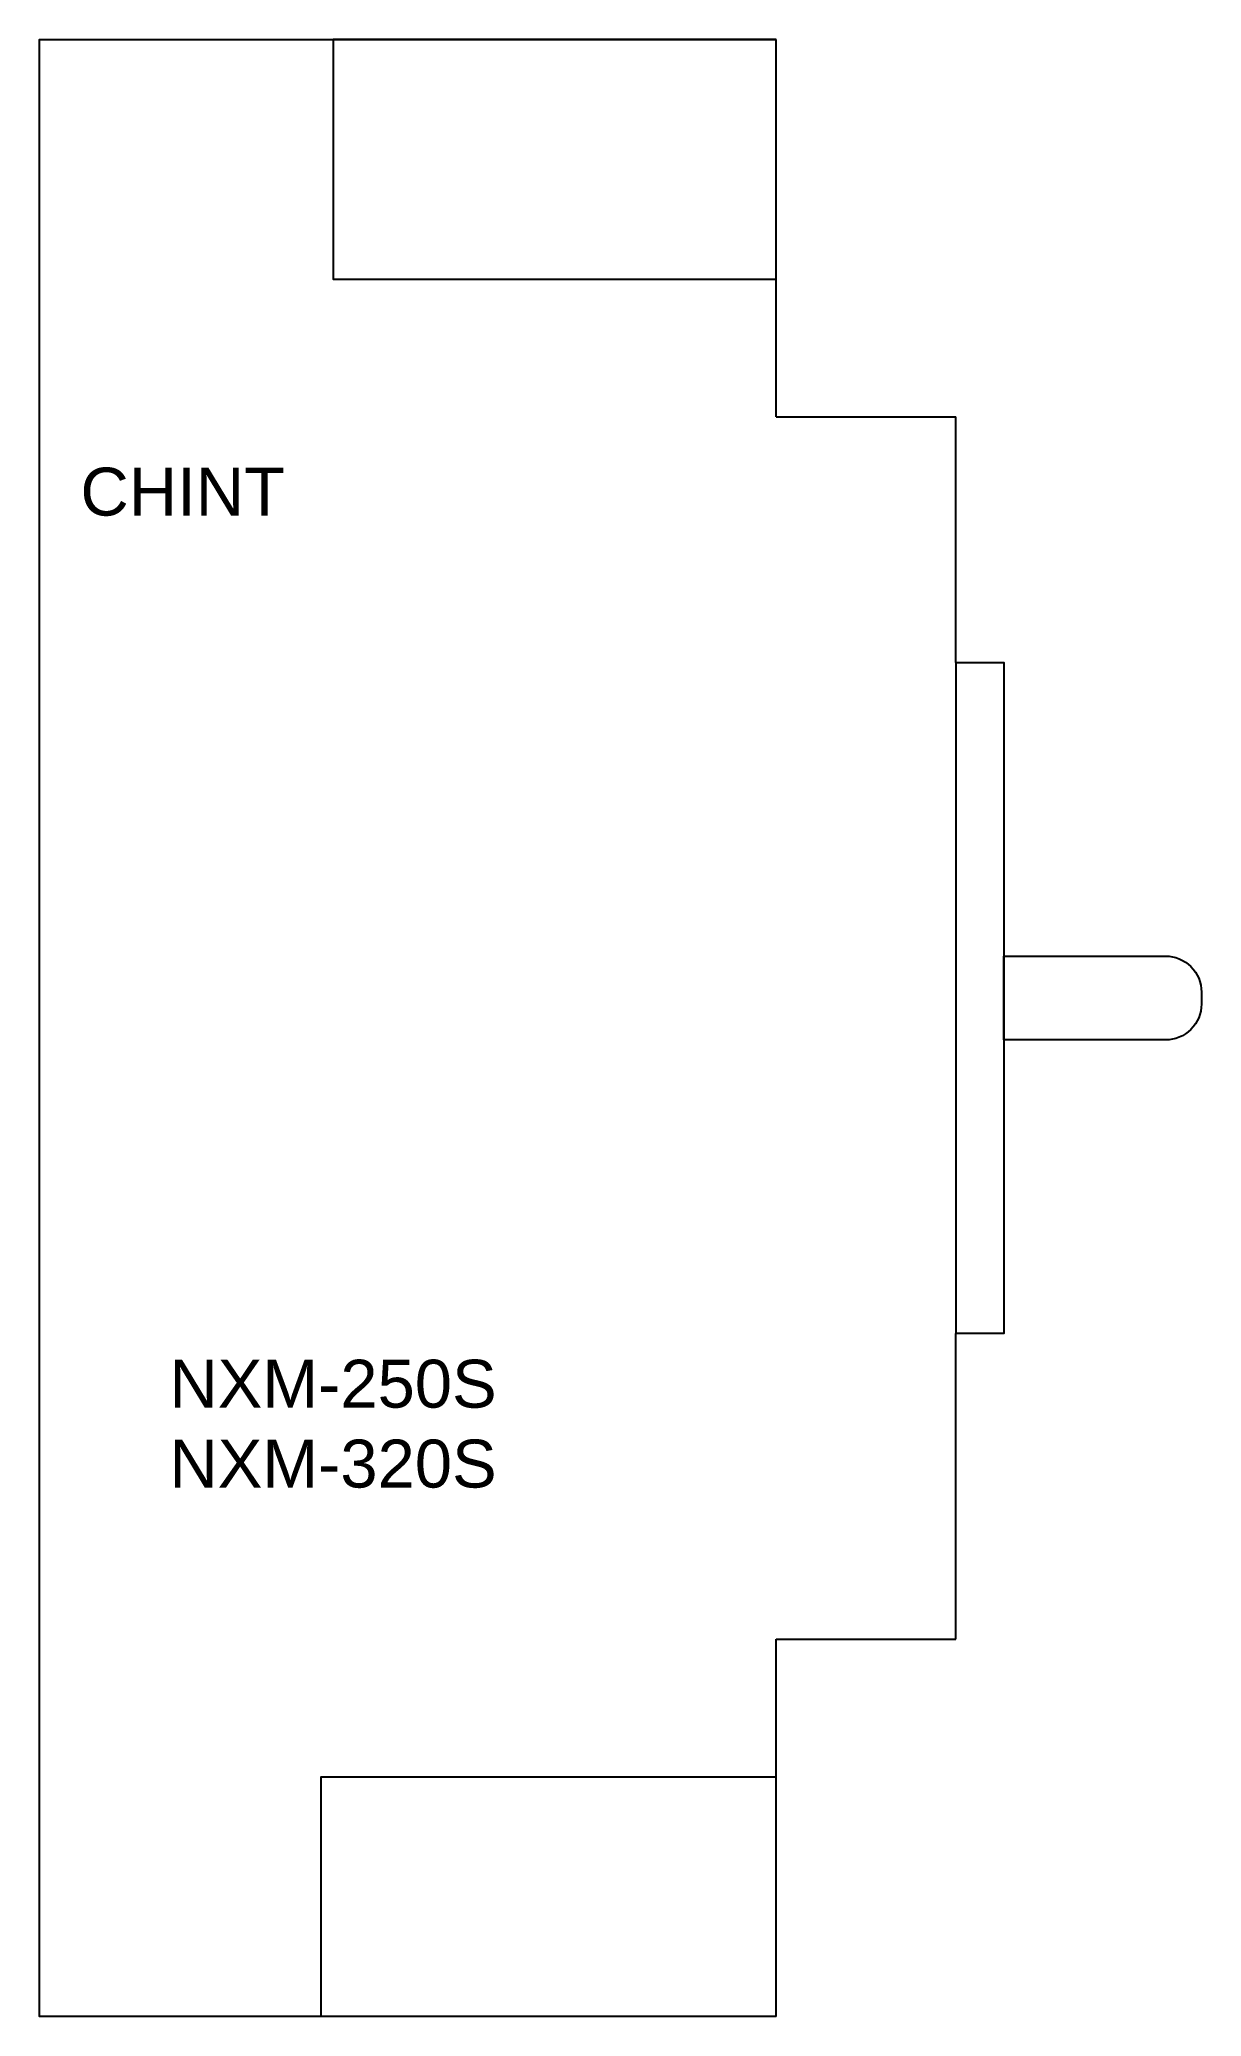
# Model space of a CAD drawing. Header units: inches. Extents: x 0 to 97, y 0 to 165.
import ezdxf

# ---------------------------------------------------------------- set-up
doc = ezdxf.new("R2010")
doc.units = ezdxf.units.IN
doc.styles.add('arial', font='arial.ttf')

# ---------------------------------------------------------------- blocks, each defined once
blk = doc.blocks.new('nxm-250-320-2')
at = {"color": 7}
for p, q in [((29687.93, -129233.43), (29687.93, -129201.93)), ((29687.93, -129233.43), (29702.93, -129233.43)), ((29702.93, -129253.93), (29702.93, -129233.43)), ((29702.93, -129253.93), (29702.93, -129309.93)), ((29702.93, -129335.43), (29702.93, -129309.93)), ((29687.93, -129335.43), (29702.93, -129335.43)), ((29687.93, -129366.93), (29687.93, -129335.43))]:
    blk.add_line(p, q, dxfattribs=at)
for points in [[(29687.93, -129366.93), (29626.43, -129366.93), (29626.43, -129201.93), (29687.93, -129201.93)], [(29687.93, -129201.93), (29650.93, -129201.93), (29650.93, -129221.93), (29687.93, -129221.93)], [(29702.93, -129253.93), (29706.93, -129253.93), (29706.93, -129309.93), (29702.93, -129309.93)], [(29687.93, -129366.93), (29649.93, -129366.93), (29649.93, -129346.93), (29687.93, -129346.93)]]:
    blk.add_lwpolyline(points, dxfattribs=at)
blk.add_lwpolyline([(29706.93, -129278.43), (29720.43, -129278.43, -0.414214), (29723.43, -129281.43), (29723.43, -129282.43, -0.414214), (29720.43, -129285.43), (29706.93, -129285.43)], format="xyb", close=True, dxfattribs=at)
at = {"color": 7, "char_height": 4, "width": 17.0686, "attachment_point": 5, "style": 'arial'}
for s, insert in [('CHINT', (29638.38, -129239.69)), ('NXM-250S\\PNXM-320S', (29650.93, -129317.48))]:
    blk.add_mtext(s, dxfattribs=dict(at, insert=insert))

msp = doc.modelspace()

# ---------------------------------------------------------------- block references
msp.add_blockref('nxm-250-320-2', (-29626.43, 129366.93))

doc.saveas('drawing.dxf')
